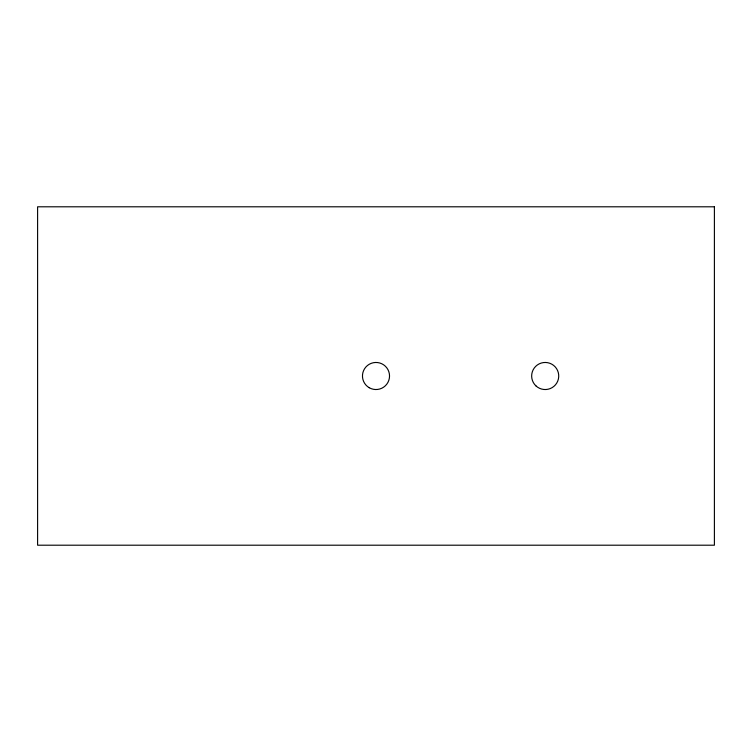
<?xml version="1.0" encoding="UTF-8"?>
<svg xmlns="http://www.w3.org/2000/svg" width="752" height="752" viewBox="0 0 752 752"><rect width="100%" height="100%" fill="white"/><g stroke="black" fill="none" stroke-linecap="round" stroke-linejoin="round"><path stroke-width="1.13" d="M714.4 206.8L37.6 206.8L37.6 545.2L714.4 545.2L714.4 206.8M369.232 387.722A13.536 13.536 0 0 0 389.536 376A13.536 13.536 0 0 0 369.232 364.278A13.536 13.536 0 0 0 369.232 387.722M535.969 385.908A13.536 13.536 0 0 0 558.388 379.036A13.536 13.536 0 0 0 541.233 363.056A13.536 13.536 0 0 0 535.969 385.908"/></g></svg>
